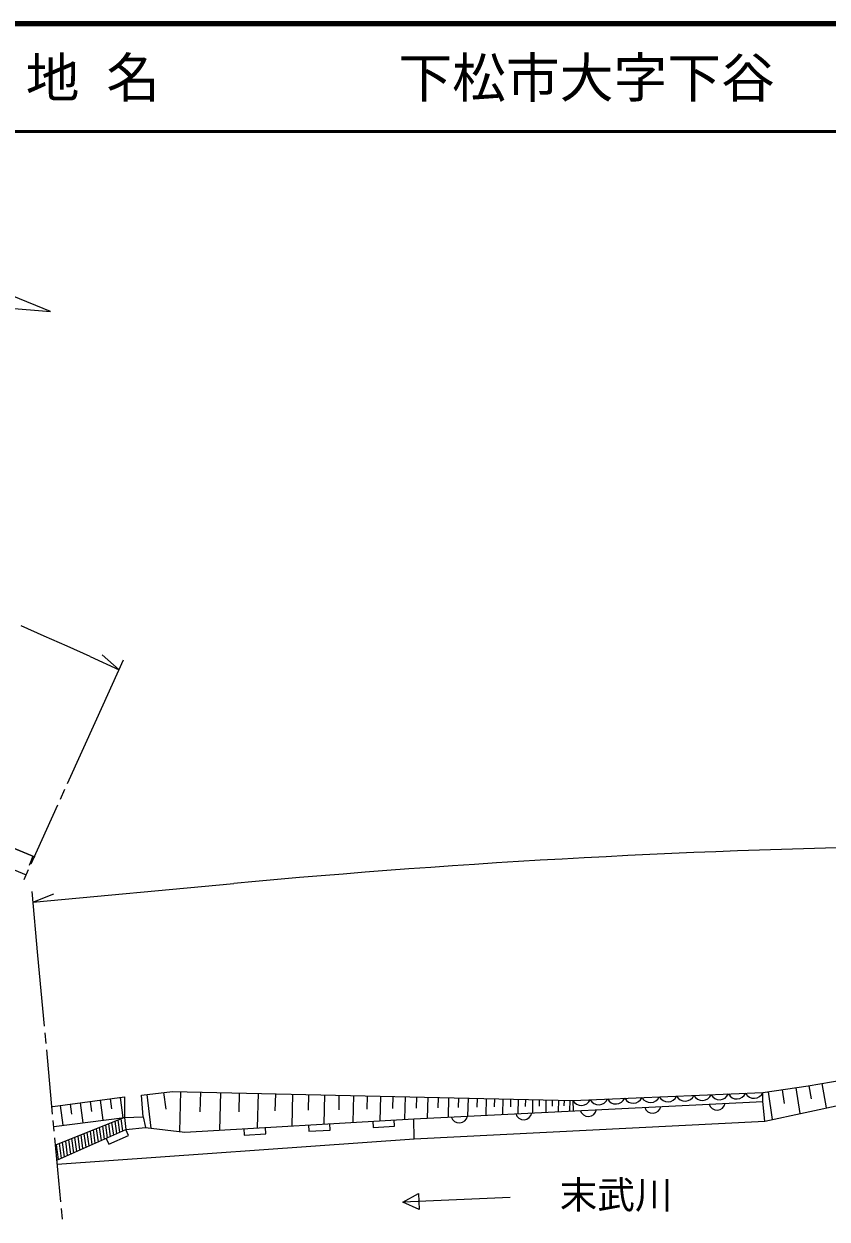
# Model space of a CAD drawing. Units: millimetres at full size, sheet at 1:1000; details may follow other scales. Extents: x 40000 to 680000, y 20000 to 380000.
# Drawn here: x 370210 to 444890, y 268879 to 380000 of the extents above; entities that cross this region are included whole.
import ezdxf
from ezdxf.enums import TextEntityAlignment as Align

# ---------------------------------------------------------------- set-up
doc = ezdxf.new("R2010")
doc.units = ezdxf.units.MM
doc.header["$LTSCALE"] = 1000
for name, color, linetype, lineweight in [('M-BGD', 7, 'Continuous', 13), ('M-BMK', 2, 'Continuous', 13), ('M-BMK-SRVR', 3, 'Continuous', 13), ('M-STR-HTXT', 7, 'Continuous', 13), ('M-TTL', 2, 'Continuous', 140), ('M-TTL-LINE', 7, 'Continuous', 50)]:
    doc.layers.add(name, color=color, linetype=linetype, lineweight=lineweight)
doc.layers.add('M-TTL-TXT', color=7, linetype='Continuous')
doc.styles.add('ＭＳ ゴシック', font='')
doc.styles.get('ＭＳ ゴシック').set_extended_font_data('MS Gothic')

msp = doc.modelspace()

# ---------------------------------------------------------------- linework, layer by layer
at = {"layer": 'M-BGD'}
for p, q in [((371047, 302624), (370691, 301769)), ((443195, 281264), (443406, 280071)), ((444388, 281475), (444788, 279214)), ((378226, 280067), (378352, 279131)), ((379163, 280193), (379416, 278303)), ((381640, 280459), (382027, 277338)), ((383201, 280653), (383394, 279092)), ((384767, 280739), (384683, 277023)), ((386625, 280697), (386583, 278839)), ((388483, 280655), (388404, 277156)), ((390232, 280615), (390193, 278866)), ((391981, 280576), (391909, 277361)), ((393589, 280540), (393552, 278932)), ((395196, 280503), (395129, 277549)), ((396673, 280470), (396640, 278993)), ((398150, 280437), (398089, 277722)), ((399507, 280406), (399477, 279049)), ((400865, 280376), (400808, 277881)), ((402112, 280347), (402083, 279100)), ((403359, 280319), (403307, 278027)), ((404505, 280293), (404479, 279148)), ((405650, 280268), (405603, 278162)), ((406703, 280244), (406680, 279191)), ((407756, 280220), (407712, 278274)), ((408729, 280198), (408707, 279225)), ((409702, 280176), (409662, 278371)), ((410605, 280156), (410585, 279253)), ((411508, 280135), (411470, 278461)), ((412345, 280117), (412326, 279279)), ((413182, 280098), (413147, 278544)), ((413959, 280080), (413941, 279303)), ((414736, 280063), (414703, 278622)), ((415456, 280046), (415440, 279326)), ((416177, 280030), (416147, 278693)), ((421257, 279915), (438929, 280646)), ((439424, 280717), (439796, 278145)), ((440710, 280903), (440896, 279617)), ((441996, 281089), (442343, 278691)), ((373590, 279446), (373837, 277605)), ((374511, 279570), (374634, 278649)), ((375432, 279693), (375681, 277836)), ((376360, 279818), (376485, 278889)), ((377289, 279942), (377540, 278068)), ((406454, 278211), (438917, 279825)), ((416845, 280015), (416830, 279347)), ((417513, 280000), (417485, 278760)), ((418133, 279986), (418119, 279366)), ((418753, 279972), (418727, 278822)), ((419329, 279959), (419316, 279384)), ((419904, 279946), (419880, 278879)), ((420437, 279934), (420425, 279400)), ((420971, 279922), (420948, 278932)), ((421257, 279915), (421282, 278949)), ((372988, 277499), (379548, 278319)), ((379548, 278319), (373150, 275749)), ((378559, 276697), (378400, 277858)), ((378844, 276824), (378687, 277973)), ((379130, 276951), (378974, 278089)), ((379415, 277077), (379261, 278204)), ((379548, 278319), (379701, 277204)), ((402650, 277989), (402685, 277390)), ((404681, 277507), (404646, 278106)), ((375704, 275430), (375530, 276705)), ((375990, 275557), (375817, 276820)), ((376275, 275684), (376104, 276935)), ((376561, 275810), (376391, 277051)), ((376846, 275937), (376678, 277166)), ((377131, 276064), (376965, 277281)), ((377417, 276191), (377252, 277397)), ((377702, 276317), (377539, 277512)), ((377988, 276444), (377826, 277627)), ((378273, 276571), (378113, 277743)), ((379921, 276645), (379677, 277194)), ((390670, 277289), (390705, 276690)), ((390705, 276690), (392702, 276807)), ((392702, 276807), (392667, 277405)), ((396660, 277639), (396695, 277040)), ((396695, 277040), (398692, 277157)), ((398692, 277157), (398657, 277756)), ((402685, 277390), (404681, 277507)), ((373421, 274417), (373234, 275782)), ((373706, 274544), (373521, 275897)), ((373991, 274670), (373808, 276013)), ((374277, 274797), (374095, 276128)), ((374562, 274924), (374382, 276243)), ((374848, 275050), (374669, 276359)), ((375133, 275177), (374956, 276474)), ((375419, 275304), (375243, 276589)), ((377849, 276382), (378093, 275834)), ((378093, 275834), (379921, 276645)), ((405442, 270442), (406908, 271256)), ((406908, 271256), (406974, 269758)), ((415433, 270876), (405442, 270442)), ((406974, 269758), (405442, 270442))]:
    msp.add_line(p, q, dxfattribs=at)
for points in [[(337590, 316338), (337986, 316434), (356485, 308673), (371181, 302568)], [(371253, 302538), (356485, 308673), (337986, 316434)], [(367218, 300281), (367950, 301904), (370417, 300881)], [(439093, 277994), (446598, 279602), (468960, 285818), (473241, 288051)], [(438929, 280646), (443143, 281254), (447472, 282021), (450682, 283146), (453640, 284813)], [(372817, 279344), (372894, 279353), (379555, 280246), (379548, 278319)], [(381303, 278374), (381144, 280398), (384028, 280755), (421257, 279915)], [(406492, 276336), (439093, 277994), (438917, 279825), (438929, 280646)], [(373279, 274354), (379701, 277204), (381519, 277398), (385160, 276967), (406454, 278211)], [(373314, 273979), (406492, 276336), (406454, 278211)], [(379548, 278319), (381303, 278374), (381519, 277398)]]:
    msp.add_lwpolyline(points, dxfattribs=at)
for centre, radius, start, end in [((423650, 280411), 896, 208.61032, 336.12107), ((425257, 280477), 896, 208.61032, 336.12107), ((426864, 280544), 896, 208.61032, 336.12107), ((428470, 280610), 896, 208.61032, 336.12107), ((430077, 280677), 896, 208.61032, 336.12107), ((431683, 280743), 896, 208.61032, 336.12107), ((433290, 280809), 896, 208.61032, 336.12107), ((434896, 280876), 896, 208.61032, 336.12107), ((436503, 280942), 896, 208.61032, 336.12107), ((438110, 281008), 896, 208.61032, 336.12107), ((422044, 280345), 896, 208.61032, 336.12107), ((422677, 279187), 769, 195.52675, 350.16599), ((428670, 279485), 769, 195.52675, 350.16599), ((434662, 279783), 769, 195.52675, 350.16599), ((410692, 278591), 769, 195.52675, 350.16599), ((416684, 278889), 769, 195.52675, 350.16599)]:
    msp.add_arc(centre, radius, start, end, dxfattribs=at)
at = {"layer": 'M-BMK'}
for p, q in [((374270, 309392), (376992, 315405)), ((373610, 307935), (374023, 308846)), ((370889, 301922), (373363, 307388)), ((370229, 300464), (370641, 301375)), ((372126, 286802), (371517, 293374)), ((372273, 285209), (372181, 286205)), ((372882, 278637), (372329, 284612)), ((373030, 277044), (372938, 278040)), ((373639, 270472), (373085, 276447)), ((373787, 268879), (373694, 269875))]:
    msp.add_line(p, q, dxfattribs=at)
at = {"layer": 'M-BMK-SRVR'}
msp.add_lwpolyline([(337791, 356149), (372672, 353261), (369134, 354713), (366793, 352914)], dxfattribs=at)
at = {"layer": 'M-STR-HTXT'}
for p, q in [((376379, 321171), (379054, 319960)), ((379054, 319960), (377479, 321331)), ((376992, 315405), (379466, 320871)), ((371055, 298353), (389721, 300083)), ((371517, 293374), (370963, 299349)), ((371055, 298353), (372991, 299135))]:
    msp.add_line(p, q, dxfattribs=at)
msp.add_lwpolyline([(376379, 321171), (374235, 322131), (372091, 323090), (369946, 324047)], dxfattribs=at)
msp.add_arc((467695, -541312), 845000, 86.436, 95.29458, dxfattribs=at)
at = {"layer": 'M-TTL'}
msp.add_line((680000, 380000), (40000, 380000), dxfattribs=at)
at = {"layer": 'M-TTL-LINE'}
msp.add_line((40000, 370000), (680000, 370000), dxfattribs=at)

# ---------------------------------------------------------------- texts
at = {"layer": 'M-STR-HTXT', "style": 'ＭＳ ゴシック'}
msp.add_text('末武川', height=2566, dxfattribs=at).set_placement((425274, 269090), align=Align.BOTTOM_CENTER)
at = {"layer": 'M-TTL-TXT', "style": 'ＭＳ ゴシック'}
for s, p in [('地 名', (370380, 375000)), ('下松市大字下谷', (405024, 375000))]:
    msp.add_text(s, height=3666, dxfattribs=at).set_placement(p, align=Align.MIDDLE_LEFT)

doc.saveas('drawing.dxf')
